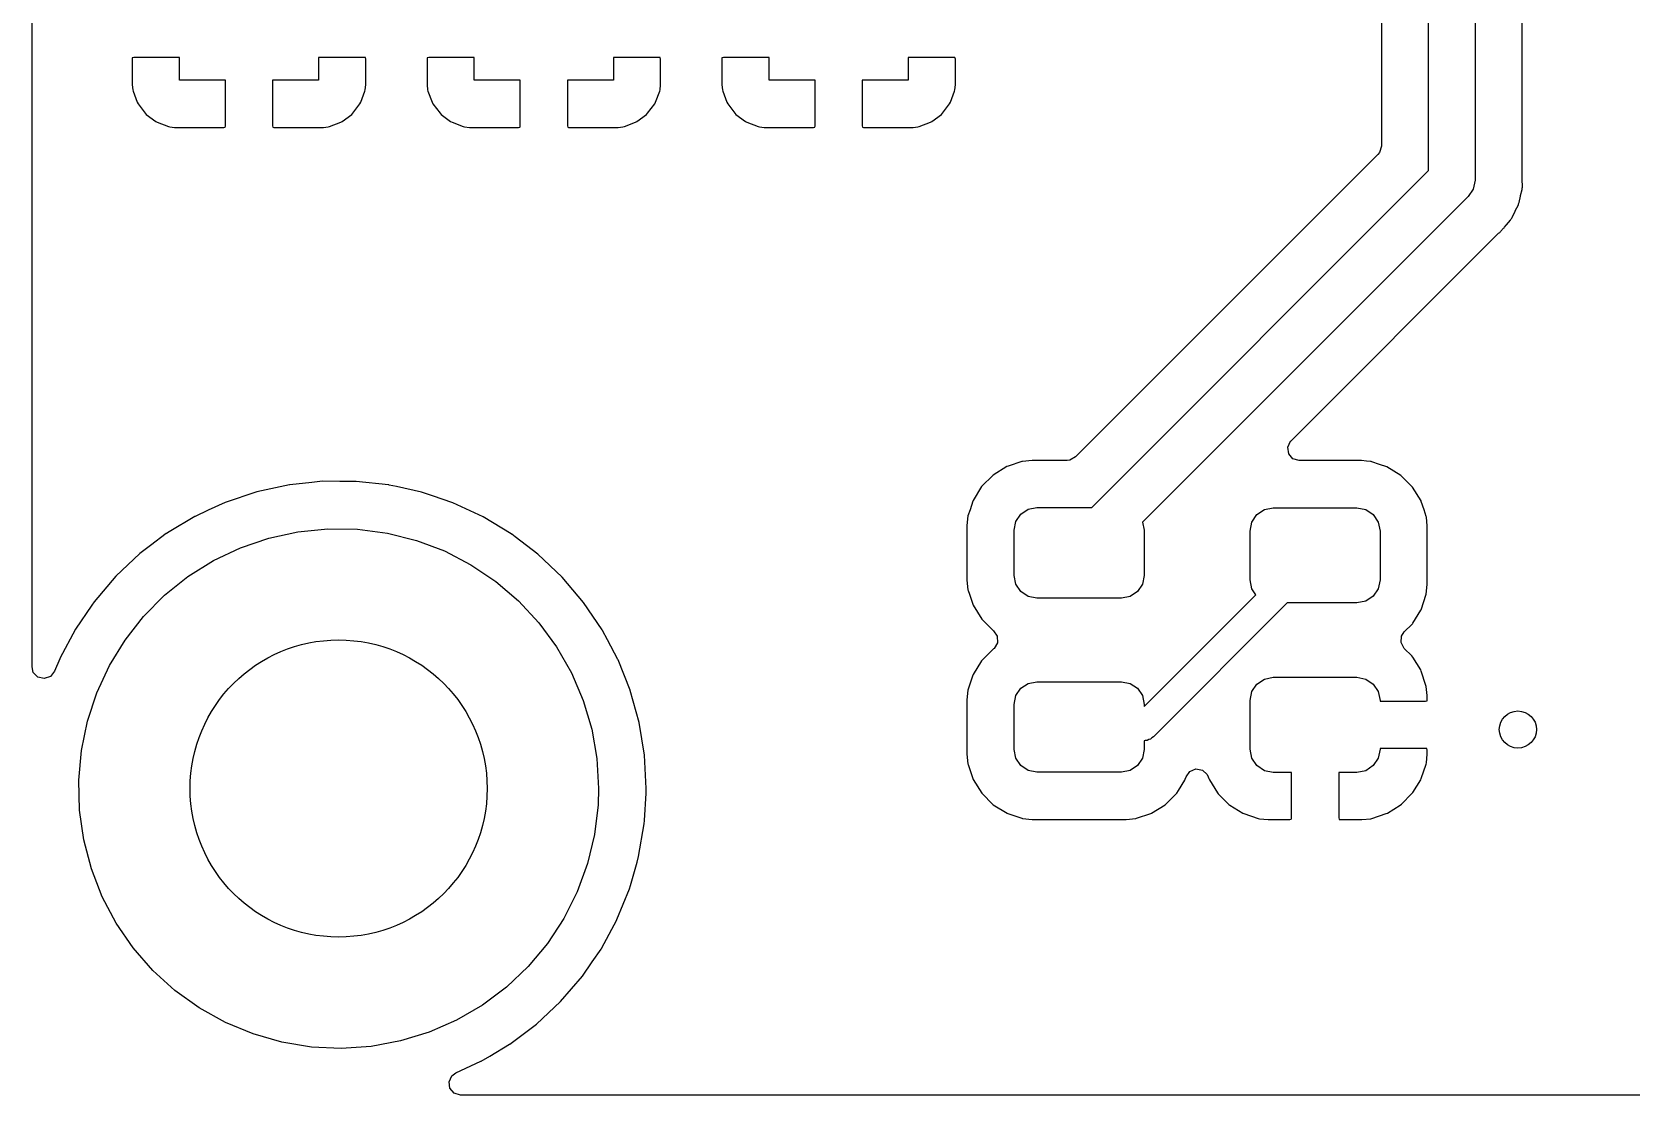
# Model space of a CAD drawing. Extents: x 122.3 to 173.5, y -134.1 to -70.4.
# Drawn here: x 122.43 to 139.66, y -134.11 to -122.66 of the extents above; entities that cross this region are included whole.
import ezdxf

# ---------------------------------------------------------------- set-up
doc = ezdxf.new("R2010")
doc.units = 0
doc.layers.add('BLACK', color=7, linetype='CONTINUOUS')

msp = doc.modelspace()

# ---------------------------------------------------------------- linework, layer by layer
at = {"layer": 'BLACK', "linetype": 'CONTINUOUS'}
for p, q in [((137.469, -124.156), (137.469, -77.33)), ((137.969, -99.5148), (137.969, -124.259)), ((138.477, -124.246), (138.477, -100.149)), ((136.96, -119.78), (136.96, -123.893)), ((122.428, -129.501), (122.428, -120.032)), ((123.508, -122.942), (123.507, -122.95)), ((123.507, -122.95), (123.507, -123.227)), ((123.51, -122.94), (123.508, -122.942)), ((123.525, -122.936), (123.51, -122.94)), ((124.015, -122.936), (123.525, -122.936)), ((124.015, -123.182), (124.015, -122.936)), ((126.009, -122.936), (125.515, -122.936)), ((125.515, -122.936), (125.515, -123.182)), ((126.017, -122.938), (126.009, -122.936)), ((126.018, -122.939), (126.017, -122.938)), ((126.023, -122.954), (126.018, -122.939)), ((126.023, -123.227), (126.023, -122.954)), ((126.683, -122.942), (126.682, -122.95)), ((126.682, -122.95), (126.682, -123.227)), ((126.685, -122.94), (126.683, -122.942)), ((126.7, -122.936), (126.685, -122.94)), ((127.19, -122.936), (126.7, -122.936)), ((127.19, -123.182), (127.19, -122.936)), ((129.184, -122.936), (128.69, -122.936)), ((128.69, -122.936), (128.69, -123.182)), ((129.192, -122.938), (129.184, -122.936)), ((129.193, -122.939), (129.192, -122.938)), ((129.198, -122.954), (129.193, -122.939)), ((129.198, -123.227), (129.198, -122.954)), ((129.858, -122.942), (129.857, -122.95)), ((129.857, -122.95), (129.857, -123.227)), ((129.86, -122.94), (129.858, -122.942)), ((129.875, -122.936), (129.86, -122.94)), ((130.365, -122.936), (129.875, -122.936)), ((130.365, -123.182), (130.365, -122.936)), ((132.359, -122.936), (131.865, -122.936)), ((131.865, -122.936), (131.865, -123.182)), ((132.367, -122.938), (132.359, -122.936)), ((132.368, -122.939), (132.367, -122.938)), ((132.373, -122.954), (132.368, -122.939)), ((132.373, -123.227), (132.373, -122.954)), ((124.511, -123.182), (124.015, -123.182)), ((124.511, -123.676), (124.511, -123.182)), ((125.515, -123.182), (125.019, -123.182)), ((125.019, -123.182), (125.019, -123.672)), ((127.686, -123.182), (127.19, -123.182)), ((127.686, -123.676), (127.686, -123.182)), ((128.69, -123.182), (128.194, -123.182)), ((128.194, -123.182), (128.194, -123.672)), ((130.861, -123.182), (130.365, -123.182)), ((130.861, -123.676), (130.861, -123.182)), ((131.865, -123.182), (131.369, -123.182)), ((131.369, -123.182), (131.369, -123.672)), ((123.507, -123.227), (123.507, -123.233)), ((123.507, -123.233), (123.513, -123.284)), ((123.513, -123.284), (123.516, -123.3)), ((123.516, -123.3), (123.561, -123.42)), ((125.968, -123.42), (126.013, -123.3)), ((126.013, -123.3), (126.017, -123.284)), ((126.017, -123.284), (126.022, -123.233)), ((126.022, -123.233), (126.023, -123.227)), ((126.682, -123.227), (126.682, -123.233)), ((126.682, -123.233), (126.688, -123.284)), ((126.688, -123.284), (126.691, -123.3)), ((126.691, -123.3), (126.736, -123.42)), ((129.143, -123.42), (129.188, -123.3)), ((129.188, -123.3), (129.192, -123.284)), ((129.192, -123.284), (129.197, -123.233)), ((129.197, -123.233), (129.198, -123.227)), ((129.857, -123.227), (129.857, -123.233)), ((129.857, -123.233), (129.863, -123.284)), ((129.863, -123.284), (129.866, -123.3)), ((129.866, -123.3), (129.911, -123.42)), ((132.318, -123.42), (132.363, -123.3)), ((132.363, -123.3), (132.367, -123.284)), ((132.367, -123.284), (132.372, -123.233)), ((132.372, -123.233), (132.373, -123.227)), ((123.561, -123.42), (123.57, -123.436)), ((123.57, -123.436), (123.647, -123.538)), ((123.647, -123.538), (123.659, -123.55)), ((125.871, -123.55), (125.883, -123.538)), ((125.883, -123.538), (125.96, -123.436)), ((125.96, -123.436), (125.968, -123.42)), ((126.736, -123.42), (126.745, -123.436)), ((126.745, -123.436), (126.822, -123.538)), ((126.822, -123.538), (126.834, -123.55)), ((129.046, -123.55), (129.058, -123.538)), ((129.058, -123.538), (129.135, -123.436)), ((129.135, -123.436), (129.143, -123.42)), ((129.911, -123.42), (129.92, -123.436)), ((129.92, -123.436), (129.997, -123.538)), ((129.997, -123.538), (130.009, -123.55)), ((132.221, -123.55), (132.233, -123.538)), ((132.233, -123.538), (132.31, -123.436)), ((132.31, -123.436), (132.318, -123.42)), ((123.659, -123.55), (123.761, -123.627)), ((123.761, -123.627), (123.777, -123.635)), ((123.777, -123.635), (123.897, -123.68)), ((123.897, -123.68), (123.912, -123.684)), ((123.912, -123.684), (123.963, -123.69)), ((123.963, -123.69), (123.97, -123.69)), ((123.97, -123.69), (124.493, -123.69)), ((124.493, -123.69), (124.508, -123.686)), ((124.508, -123.686), (124.509, -123.684)), ((124.509, -123.684), (124.511, -123.676)), ((125.019, -123.672), (125.023, -123.687)), ((125.023, -123.687), (125.025, -123.688)), ((125.025, -123.688), (125.032, -123.69)), ((125.032, -123.69), (125.559, -123.69)), ((125.559, -123.69), (125.566, -123.69)), ((125.566, -123.69), (125.617, -123.684)), ((125.617, -123.684), (125.632, -123.68)), ((125.632, -123.68), (125.753, -123.635)), ((125.753, -123.635), (125.768, -123.627)), ((125.768, -123.627), (125.871, -123.55)), ((126.834, -123.55), (126.936, -123.627)), ((126.936, -123.627), (126.952, -123.635)), ((126.952, -123.635), (127.072, -123.68)), ((127.072, -123.68), (127.087, -123.684)), ((127.087, -123.684), (127.138, -123.69)), ((127.138, -123.69), (127.145, -123.69)), ((127.145, -123.69), (127.668, -123.69)), ((127.668, -123.69), (127.683, -123.686)), ((127.683, -123.686), (127.684, -123.684)), ((127.684, -123.684), (127.686, -123.676)), ((128.194, -123.672), (128.198, -123.687)), ((128.198, -123.687), (128.2, -123.688)), ((128.2, -123.688), (128.207, -123.69)), ((128.207, -123.69), (128.734, -123.69)), ((128.734, -123.69), (128.741, -123.69)), ((128.741, -123.69), (128.792, -123.684)), ((128.792, -123.684), (128.807, -123.68)), ((128.807, -123.68), (128.928, -123.635)), ((128.928, -123.635), (128.943, -123.627)), ((128.943, -123.627), (129.046, -123.55)), ((130.009, -123.55), (130.111, -123.627)), ((130.111, -123.627), (130.127, -123.635)), ((130.127, -123.635), (130.247, -123.68)), ((130.247, -123.68), (130.262, -123.684)), ((130.262, -123.684), (130.313, -123.69)), ((130.313, -123.69), (130.32, -123.69)), ((130.32, -123.69), (130.843, -123.69)), ((130.843, -123.69), (130.858, -123.686)), ((130.858, -123.686), (130.859, -123.684)), ((130.859, -123.684), (130.861, -123.676)), ((131.369, -123.672), (131.373, -123.687)), ((131.373, -123.687), (131.375, -123.688)), ((131.375, -123.688), (131.382, -123.69)), ((131.382, -123.69), (131.909, -123.69)), ((131.909, -123.69), (131.916, -123.69)), ((131.916, -123.69), (131.967, -123.684)), ((131.967, -123.684), (131.982, -123.68)), ((131.982, -123.68), (132.103, -123.635)), ((132.103, -123.635), (132.118, -123.627)), ((132.118, -123.627), (132.221, -123.55)), ((136.923, -123.982), (133.666, -127.239)), ((136.94, -123.961), (136.923, -123.982)), ((136.96, -123.893), (136.94, -123.961)), ((133.84, -127.785), (137.469, -124.156)), ((137.95, -124.355), (137.896, -124.436)), ((137.969, -124.259), (137.95, -124.355)), ((137.969, -124.259), (137.969, -124.259)), ((138.459, -124.424), (138.475, -124.359)), ((138.475, -124.359), (138.477, -124.353)), ((138.477, -124.25), (138.477, -124.246)), ((138.479, -124.327), (138.477, -124.25)), ((138.477, -124.342), (138.478, -124.338)), ((138.477, -124.353), (138.477, -124.342)), ((138.477, -124.342), (138.477, -124.342)), ((138.478, -124.334), (138.479, -124.327)), ((138.478, -124.338), (138.478, -124.334)), ((137.896, -124.436), (134.389, -127.943)), ((138.401, -124.59), (138.435, -124.525)), ((138.435, -124.525), (138.436, -124.518)), ((138.436, -124.518), (138.438, -124.513)), ((138.438, -124.513), (138.44, -124.507)), ((138.44, -124.507), (138.443, -124.5)), ((138.443, -124.5), (138.458, -124.429)), ((138.458, -124.429), (138.459, -124.424)), ((138.286, -124.764), (138.304, -124.742)), ((138.304, -124.742), (138.307, -124.738)), ((138.307, -124.738), (138.349, -124.688)), ((138.349, -124.688), (138.354, -124.683)), ((138.349, -124.688), (138.349, -124.688)), ((138.354, -124.683), (138.357, -124.676)), ((138.357, -124.676), (138.361, -124.671)), ((138.361, -124.671), (138.364, -124.666)), ((138.364, -124.666), (138.369, -124.66)), ((138.369, -124.66), (138.399, -124.594)), ((138.399, -124.594), (138.401, -124.59)), ((135.987, -127.064), (138.208, -124.843)), ((138.208, -124.843), (138.222, -124.83)), ((138.222, -124.83), (138.234, -124.822)), ((138.234, -124.822), (138.24, -124.818)), ((138.234, -124.822), (138.234, -124.822)), ((138.24, -124.818), (138.244, -124.812)), ((138.244, -124.812), (138.274, -124.777)), ((138.244, -124.812), (138.244, -124.812)), ((138.274, -124.777), (138.281, -124.77)), ((138.281, -124.77), (138.286, -124.764)), ((135.951, -127.135), (135.981, -127.07)), ((135.962, -127.205), (135.951, -127.135)), ((135.981, -127.07), (135.987, -127.064)), ((133.088, -127.289), (132.94, -127.339)), ((133.094, -127.287), (133.088, -127.289)), ((133.088, -127.289), (133.088, -127.289)), ((133.199, -127.276), (133.094, -127.287)), ((133.577, -127.276), (133.199, -127.276)), ((133.604, -127.273), (133.577, -127.276)), ((133.666, -127.239), (133.604, -127.273)), ((136.008, -127.259), (135.962, -127.205)), ((136.076, -127.279), (136.008, -127.259)), ((136.746, -127.279), (136.076, -127.279)), ((136.801, -127.284), (136.746, -127.279)), ((136.844, -127.289), (136.801, -127.284)), ((136.85, -127.289), (136.844, -127.289)), ((136.844, -127.289), (136.844, -127.289)), ((136.857, -127.291), (136.85, -127.289)), ((136.939, -127.319), (136.857, -127.291)), ((136.857, -127.291), (136.857, -127.291)), ((137.018, -127.345), (136.939, -127.319)), ((125.557, -127.501), (125.443, -127.513)), ((125.742, -127.502), (125.557, -127.501)), ((125.912, -127.502), (125.742, -127.502)), ((125.915, -127.502), (125.912, -127.502)), ((125.912, -127.502), (125.912, -127.502)), ((125.918, -127.502), (125.915, -127.502)), ((126.268, -127.541), (125.918, -127.502)), ((125.918, -127.502), (125.918, -127.502)), ((132.779, -127.435), (132.655, -127.559)), ((132.928, -127.343), (132.779, -127.435)), ((132.94, -127.339), (132.928, -127.343)), ((137.169, -127.438), (137.018, -127.345)), ((137.294, -127.563), (137.169, -127.438)), ((124.85, -127.616), (124.51, -127.729)), ((125.2, -127.539), (124.85, -127.616)), ((125.204, -127.539), (125.2, -127.539)), ((125.443, -127.513), (125.204, -127.539)), ((125.204, -127.539), (125.204, -127.539)), ((126.271, -127.541), (126.268, -127.541)), ((126.268, -127.541), (126.268, -127.541)), ((126.274, -127.542), (126.271, -127.541)), ((126.352, -127.559), (126.274, -127.542)), ((126.274, -127.542), (126.274, -127.542)), ((126.621, -127.619), (126.352, -127.559)), ((126.624, -127.62), (126.621, -127.619)), ((126.74, -127.659), (126.624, -127.62)), ((126.624, -127.62), (126.624, -127.62)), ((126.96, -127.734), (126.74, -127.659)), ((132.655, -127.559), (132.563, -127.708)), ((137.387, -127.713), (137.294, -127.563)), ((124.325, -127.814), (124.185, -127.879)), ((124.507, -127.731), (124.325, -127.814)), ((124.51, -127.729), (124.507, -127.731)), ((124.507, -127.731), (124.507, -127.731)), ((127.286, -127.884), (126.96, -127.734)), ((132.53, -127.809), (132.508, -127.875)), ((132.561, -127.715), (132.53, -127.809)), ((132.563, -127.708), (132.561, -127.715)), ((132.561, -127.715), (132.561, -127.715)), ((133.077, -127.856), (133.156, -127.803)), ((133.156, -127.803), (133.249, -127.785)), ((133.249, -127.785), (133.84, -127.785)), ((135.619, -127.86), (135.7, -127.806)), ((135.7, -127.806), (135.796, -127.787)), ((135.796, -127.787), (136.696, -127.787)), ((136.696, -127.787), (136.791, -127.806)), ((136.791, -127.806), (136.872, -127.86)), ((137.389, -127.72), (137.387, -127.713)), ((137.419, -127.809), (137.389, -127.72)), ((137.443, -127.881), (137.419, -127.809)), ((124.182, -127.881), (123.906, -128.046)), ((124.185, -127.879), (124.182, -127.881)), ((124.182, -127.881), (124.182, -127.881)), ((125.292, -128.044), (125.613, -128.012)), ((125.613, -128.012), (125.935, -128.018)), ((125.935, -128.018), (126.255, -128.06)), ((127.288, -127.886), (127.286, -127.884)), ((127.589, -128.068), (127.288, -127.886)), ((127.288, -127.886), (127.288, -127.886)), ((132.508, -127.875), (132.497, -127.979)), ((132.497, -127.979), (132.497, -128.566)), ((133.006, -128.029), (133.024, -127.935)), ((133.024, -127.935), (133.077, -127.856)), ((134.389, -127.943), (134.406, -128.029)), ((135.546, -128.037), (135.565, -127.941)), ((135.565, -127.941), (135.619, -127.86)), ((136.872, -127.86), (136.927, -127.941)), ((136.927, -127.941), (136.946, -128.037)), ((137.444, -127.888), (137.443, -127.881)), ((137.454, -127.982), (137.444, -127.888)), ((137.444, -127.888), (137.444, -127.888)), ((137.454, -127.987), (137.454, -127.982)), ((137.454, -128.613), (137.454, -127.987)), ((123.704, -128.194), (123.591, -128.279)), ((123.874, -128.065), (123.704, -128.194)), ((123.877, -128.063), (123.874, -128.065)), ((123.874, -128.065), (123.874, -128.065)), ((123.906, -128.046), (123.877, -128.063)), ((124.672, -128.218), (124.977, -128.113)), ((124.977, -128.113), (125.292, -128.044)), ((126.255, -128.06), (126.567, -128.138)), ((126.567, -128.138), (126.869, -128.252)), ((127.592, -128.07), (127.589, -128.068)), ((127.589, -128.068), (127.589, -128.068)), ((127.595, -128.072), (127.592, -128.07)), ((127.632, -128.1), (127.595, -128.072)), ((127.595, -128.072), (127.595, -128.072)), ((127.877, -128.287), (127.632, -128.1)), ((133.006, -128.516), (133.006, -128.029)), ((134.406, -128.029), (134.406, -128.516)), ((135.546, -128.562), (135.546, -128.037)), ((136.946, -128.037), (136.946, -128.562)), ((123.591, -128.279), (123.331, -128.525)), ((124.108, -128.528), (124.381, -128.356)), ((124.381, -128.356), (124.672, -128.218)), ((126.869, -128.252), (127.155, -128.4)), ((128.137, -128.533), (127.877, -128.287)), ((123.331, -128.525), (123.098, -128.798)), ((123.856, -128.729), (124.108, -128.528)), ((127.155, -128.4), (127.423, -128.58)), ((128.369, -128.807), (128.137, -128.533)), ((133.024, -128.609), (133.006, -128.516)), ((134.406, -128.516), (134.387, -128.609)), ((127.423, -128.58), (127.668, -128.789)), ((132.497, -128.566), (132.508, -128.671)), ((132.508, -128.671), (132.51, -128.677)), ((132.51, -128.677), (132.51, -128.677)), ((132.51, -128.677), (132.523, -128.717)), ((133.077, -128.688), (133.024, -128.609)), ((133.156, -128.741), (133.077, -128.688)), ((134.334, -128.688), (134.255, -128.741)), ((134.387, -128.609), (134.334, -128.688)), ((135.565, -128.658), (135.546, -128.562)), ((135.609, -128.724), (135.565, -128.658)), ((136.927, -128.658), (136.872, -128.739)), ((136.946, -128.562), (136.927, -128.658)), ((137.443, -128.717), (137.454, -128.613)), ((123.071, -128.837), (122.896, -129.094)), ((123.096, -128.8), (123.071, -128.837)), ((123.098, -128.798), (123.096, -128.8)), ((123.096, -128.8), (123.096, -128.8)), ((123.63, -128.958), (123.856, -128.729)), ((127.668, -128.789), (127.887, -129.025)), ((128.57, -129.103), (128.369, -128.807)), ((132.523, -128.717), (132.563, -128.837)), ((132.563, -128.837), (132.656, -128.986)), ((133.249, -128.76), (133.156, -128.741)), ((134.162, -128.76), (133.249, -128.76)), ((134.255, -128.741), (134.162, -128.76)), ((134.406, -129.927), (135.609, -128.724)), ((135.945, -128.812), (134.504, -130.253)), ((136.696, -128.812), (135.945, -128.812)), ((136.791, -128.793), (136.696, -128.812)), ((136.872, -128.739), (136.791, -128.793)), ((137.384, -128.891), (137.388, -128.885)), ((137.388, -128.885), (137.443, -128.717)), ((123.431, -129.212), (123.63, -128.958)), ((127.887, -129.025), (128.078, -129.285)), ((132.656, -128.986), (132.78, -129.11)), ((137.207, -129.123), (137.29, -129.041)), ((137.29, -129.041), (137.295, -129.035)), ((137.29, -129.041), (137.29, -129.041)), ((137.295, -129.035), (137.299, -129.029)), ((137.299, -129.029), (137.384, -128.891)), ((137.384, -128.891), (137.384, -128.891)), ((122.896, -129.094), (122.727, -129.41)), ((123.262, -129.487), (123.431, -129.212)), ((128.572, -129.107), (128.57, -129.103)), ((128.626, -129.21), (128.572, -129.107)), ((128.572, -129.107), (128.572, -129.107)), ((128.738, -129.42), (128.626, -129.21)), ((132.78, -129.11), (132.783, -129.112)), ((132.783, -129.112), (132.823, -129.169)), ((132.823, -129.169), (132.826, -129.24)), ((137.173, -129.239), (137.178, -129.169)), ((137.178, -129.169), (137.207, -129.123)), ((128.078, -129.285), (128.238, -129.565)), ((132.779, -129.31), (132.655, -129.434)), ((132.784, -129.307), (132.779, -129.31)), ((132.791, -129.301), (132.784, -129.307)), ((132.826, -129.24), (132.791, -129.301)), ((137.207, -129.302), (137.173, -129.239)), ((137.289, -129.383), (137.207, -129.302)), ((137.298, -129.394), (137.289, -129.383)), ((137.383, -129.532), (137.298, -129.394)), ((122.442, -129.559), (122.428, -129.501)), ((122.491, -129.61), (122.442, -129.559)), ((122.671, -129.548), (122.627, -129.604)), ((122.726, -129.413), (122.671, -129.548)), ((122.727, -129.41), (122.726, -129.413)), ((122.726, -129.413), (122.726, -129.413)), ((123.127, -129.779), (123.262, -129.487)), ((128.238, -129.565), (128.364, -129.862)), ((128.739, -129.423), (128.738, -129.42)), ((128.869, -129.75), (128.739, -129.423)), ((132.655, -129.434), (132.563, -129.583)), ((137.389, -129.545), (137.383, -129.532)), ((137.44, -129.7), (137.389, -129.545)), ((122.56, -129.627), (122.491, -129.61)), ((122.627, -129.604), (122.56, -129.627)), ((132.51, -129.742), (132.508, -129.75)), ((132.561, -129.59), (132.51, -129.742)), ((132.563, -129.583), (132.561, -129.59)), ((132.561, -129.59), (132.561, -129.59)), ((133.024, -129.81), (133.077, -129.731)), ((133.077, -129.731), (133.156, -129.678)), ((133.156, -129.678), (133.249, -129.66)), ((133.249, -129.66), (134.162, -129.66)), ((134.162, -129.66), (134.255, -129.678)), ((134.255, -129.678), (134.334, -129.731)), ((134.334, -129.731), (134.387, -129.81)), ((135.565, -129.766), (135.619, -129.685)), ((135.619, -129.685), (135.7, -129.631)), ((135.7, -129.631), (135.796, -129.612)), ((135.796, -129.612), (136.696, -129.612)), ((136.696, -129.612), (136.791, -129.631)), ((136.791, -129.631), (136.872, -129.685)), ((136.872, -129.685), (136.927, -129.766)), ((137.443, -129.713), (137.44, -129.7)), ((137.453, -129.808), (137.443, -129.713)), ((123.025, -130.085), (123.127, -129.779)), ((128.364, -129.862), (128.456, -130.171)), ((128.87, -129.753), (128.869, -129.75)), ((128.966, -130.099), (128.87, -129.753)), ((132.508, -129.75), (132.497, -129.854)), ((132.497, -129.854), (132.497, -130.441)), ((133.006, -129.904), (133.024, -129.81)), ((133.006, -130.391), (133.006, -129.904)), ((134.387, -129.81), (134.406, -129.904)), ((134.406, -129.904), (134.406, -129.927)), ((135.546, -129.862), (135.565, -129.766)), ((135.546, -130.387), (135.546, -129.862)), ((136.927, -129.766), (136.946, -129.862)), ((136.946, -129.862), (136.946, -129.871)), ((136.946, -129.871), (137.435, -129.871)), ((137.435, -129.871), (137.451, -129.866)), ((137.451, -129.866), (137.452, -129.865)), ((137.452, -129.865), (137.454, -129.857)), ((137.454, -129.815), (137.453, -129.808)), ((137.454, -129.857), (137.454, -129.815)), ((122.96, -130.401), (123.025, -130.085)), ((128.456, -130.171), (128.511, -130.488)), ((129.024, -130.452), (128.966, -130.099)), ((134.487, -130.263), (134.473, -130.277)), ((134.504, -130.253), (134.487, -130.263)), ((122.931, -130.722), (122.96, -130.401)), ((133.024, -130.484), (133.006, -130.391)), ((134.406, -130.391), (134.387, -130.484)), ((134.417, -130.292), (134.406, -130.295)), ((134.406, -130.295), (134.406, -130.391)), ((134.437, -130.292), (134.417, -130.292)), ((134.454, -130.282), (134.437, -130.292)), ((134.473, -130.277), (134.454, -130.282)), ((135.565, -130.483), (135.546, -130.387)), ((136.946, -130.387), (136.927, -130.483)), ((137.44, -130.379), (136.946, -130.379)), ((136.946, -130.379), (136.946, -130.387)), ((137.448, -130.38), (137.44, -130.379)), ((137.449, -130.381), (137.448, -130.38)), ((137.454, -130.397), (137.449, -130.381)), ((137.453, -130.441), (137.454, -130.434)), ((137.454, -130.434), (137.454, -130.397)), ((128.511, -130.488), (128.53, -130.81)), ((129.043, -130.81), (129.024, -130.452)), ((132.497, -130.441), (132.508, -130.546)), ((132.508, -130.546), (132.51, -130.552)), ((132.51, -130.552), (132.51, -130.552)), ((132.51, -130.552), (132.546, -130.661)), ((133.077, -130.563), (133.024, -130.484)), ((133.156, -130.616), (133.077, -130.563)), ((134.334, -130.563), (134.255, -130.616)), ((134.387, -130.484), (134.334, -130.563)), ((134.897, -130.627), (134.963, -130.6)), ((134.963, -130.6), (135.033, -130.612)), ((135.619, -130.564), (135.565, -130.483)), ((135.7, -130.618), (135.619, -130.564)), ((136.872, -130.564), (136.791, -130.618)), ((136.927, -130.483), (136.872, -130.564)), ((137.39, -130.703), (137.441, -130.548)), ((137.441, -130.548), (137.444, -130.535)), ((137.444, -130.535), (137.453, -130.441)), ((122.94, -131.044), (122.931, -130.722)), ((132.546, -130.661), (132.563, -130.712)), ((132.563, -130.712), (132.656, -130.861)), ((133.249, -130.635), (133.156, -130.616)), ((134.162, -130.635), (133.249, -130.635)), ((134.255, -130.616), (134.162, -130.635)), ((134.774, -130.831), (134.844, -130.719)), ((134.844, -130.719), (134.848, -130.711)), ((134.848, -130.711), (134.857, -130.685)), ((134.857, -130.685), (134.897, -130.627)), ((135.033, -130.612), (135.085, -130.661)), ((135.085, -130.661), (135.096, -130.685)), ((135.096, -130.685), (135.102, -130.704)), ((135.102, -130.704), (135.108, -130.717)), ((135.108, -130.717), (135.194, -130.855)), ((135.796, -130.637), (135.7, -130.618)), ((135.992, -130.637), (135.796, -130.637)), ((135.992, -131.132), (135.992, -130.637)), ((136.696, -130.637), (136.5, -130.637)), ((136.5, -130.637), (136.5, -131.127)), ((136.791, -130.618), (136.696, -130.637)), ((137.298, -130.854), (137.383, -130.716)), ((137.383, -130.716), (137.39, -130.703)), ((128.53, -130.81), (128.524, -130.986)), ((129.024, -131.156), (129.042, -130.86)), ((129.042, -130.86), (129.043, -130.833)), ((129.043, -130.833), (129.043, -130.81)), ((132.656, -130.861), (132.78, -130.985)), ((134.632, -130.985), (134.756, -130.86)), ((134.756, -130.86), (134.774, -130.831)), ((135.194, -130.855), (135.203, -130.866)), ((135.203, -130.866), (135.317, -130.981)), ((137.175, -130.98), (137.289, -130.865)), ((137.289, -130.865), (137.298, -130.854)), ((122.985, -131.363), (122.94, -131.044)), ((128.524, -130.986), (128.486, -131.306)), ((132.78, -130.985), (132.929, -131.077)), ((132.929, -131.077), (132.936, -131.08)), ((132.936, -131.08), (132.936, -131.08)), ((132.936, -131.08), (133.089, -131.131)), ((134.323, -131.13), (134.476, -131.079)), ((134.476, -131.079), (134.483, -131.077)), ((134.483, -131.077), (134.632, -130.985)), ((135.317, -130.981), (135.329, -130.99)), ((135.329, -130.99), (135.467, -131.075)), ((135.467, -131.075), (135.48, -131.081)), ((135.48, -131.081), (135.634, -131.132)), ((136.858, -131.132), (137.012, -131.081)), ((137.012, -131.081), (137.026, -131.074)), ((137.026, -131.074), (137.163, -130.989)), ((137.163, -130.989), (137.175, -130.98)), ((128.961, -131.544), (129.021, -131.191)), ((129.021, -131.191), (129.024, -131.156)), ((133.089, -131.131), (133.089, -131.131)), ((133.089, -131.131), (133.096, -131.133)), ((133.096, -131.133), (133.199, -131.143)), ((133.199, -131.143), (133.702, -131.143)), ((133.702, -131.143), (134.212, -131.143)), ((134.212, -131.143), (134.317, -131.132)), ((134.317, -131.132), (134.323, -131.13)), ((134.323, -131.13), (134.323, -131.13)), ((135.634, -131.132), (135.648, -131.135)), ((135.648, -131.135), (135.742, -131.145)), ((135.742, -131.145), (135.748, -131.145)), ((135.748, -131.145), (135.973, -131.145)), ((135.973, -131.145), (135.989, -131.141)), ((135.989, -131.141), (135.99, -131.139)), ((135.99, -131.139), (135.992, -131.132)), ((136.5, -131.127), (136.504, -131.142)), ((136.504, -131.142), (136.505, -131.143)), ((136.505, -131.143), (136.513, -131.145)), ((136.513, -131.145), (136.743, -131.145)), ((136.743, -131.145), (136.749, -131.145)), ((136.749, -131.145), (136.845, -131.135)), ((136.845, -131.135), (136.858, -131.132)), ((123.067, -131.675), (122.985, -131.363)), ((128.486, -131.306), (128.41, -131.619)), ((128.41, -131.619), (128.3, -131.922)), ((128.873, -131.853), (128.944, -131.604)), ((128.944, -131.604), (128.961, -131.544)), ((123.184, -131.976), (123.067, -131.675)), ((123.335, -132.26), (123.184, -131.976)), ((128.3, -131.922), (128.155, -132.21)), ((128.728, -132.221), (128.863, -131.889)), ((128.863, -131.889), (128.873, -131.853)), ((123.518, -132.526), (123.335, -132.26)), ((128.155, -132.21), (127.978, -132.479)), ((128.56, -132.533), (128.726, -132.224)), ((128.726, -132.224), (128.728, -132.221)), ((127.978, -132.479), (127.771, -132.727)), ((123.729, -132.769), (123.518, -132.526)), ((128.355, -132.832), (128.462, -132.677)), ((128.462, -132.677), (128.556, -132.539)), ((128.556, -132.539), (128.558, -132.536)), ((128.556, -132.539), (128.556, -132.539)), ((128.558, -132.536), (128.56, -132.533)), ((128.56, -132.533), (128.56, -132.533)), ((123.968, -132.986), (123.729, -132.769)), ((127.771, -132.727), (127.537, -132.949)), ((128.121, -133.103), (128.355, -132.832)), ((124.23, -133.174), (123.968, -132.986)), ((127.537, -132.949), (127.279, -133.142)), ((124.511, -133.331), (124.23, -133.174)), ((127.279, -133.142), (127.001, -133.305)), ((127.86, -133.348), (128.121, -133.103)), ((124.809, -133.454), (124.511, -133.331)), ((127.001, -133.305), (126.706, -133.434)), ((127.573, -133.563), (127.86, -133.348)), ((125.119, -133.543), (124.809, -133.454)), ((126.398, -133.529), (126.081, -133.588)), ((126.706, -133.434), (126.398, -133.529)), ((125.437, -133.595), (125.119, -133.543)), ((125.759, -133.61), (125.437, -133.595)), ((126.081, -133.588), (125.759, -133.61)), ((127.265, -133.746), (127.359, -133.691)), ((127.359, -133.691), (127.57, -133.565)), ((127.57, -133.565), (127.573, -133.563)), ((127.57, -133.565), (127.57, -133.565)), ((126.949, -133.903), (126.992, -133.871)), ((126.992, -133.871), (127.262, -133.748)), ((127.262, -133.748), (127.265, -133.746)), ((126.919, -133.968), (126.949, -133.903)), ((126.929, -134.038), (126.919, -133.968)), ((126.976, -134.091), (126.929, -134.038)), ((127.044, -134.111), (126.976, -134.091)), ((148.028, -134.111), (127.044, -134.111))]:
    msp.add_line(p, q, dxfattribs=at)
at = {"layer": 'BLACK'}
for centre, radius in [((125.73, -130.81), 1.6), ((138.43, -130.175), 0.2)]:
    msp.add_circle(centre, radius, dxfattribs=at)

doc.saveas('drawing.dxf')
